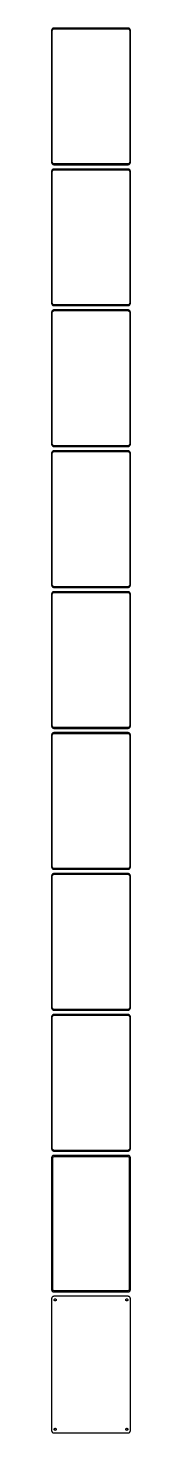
# Model space of a CAD drawing. Header units: metres. Extents: x -82 to 82, y 2798 to 5728.
import ezdxf

# ---------------------------------------------------------------- set-up
doc = ezdxf.new("R2010")
doc.units = ezdxf.units.M

msp = doc.modelspace()

# ---------------------------------------------------------------- linework, layer by layer
for p, q in [((-82.4606, 5724.13), (-82.5, 5723.5)), ((-82.5, 5723.5), (-82.5, 5448.5)), ((-82.3429, 5724.74), (-82.4606, 5724.13)), ((-82.1489, 5725.34), (-82.3429, 5724.74)), ((-81.8815, 5725.91), (-82.1489, 5725.34)), ((-81.5451, 5726.44), (-81.8815, 5725.91)), ((-81.1448, 5726.92), (-81.5451, 5726.44)), ((-80.6871, 5727.35), (-81.1448, 5726.92)), ((-81, 5723), (-80.9685, 5723.5)), ((-81, 5449), (-81, 5723)), ((-80.9685, 5723.5), (-80.8743, 5723.99)), ((-80.8743, 5723.99), (-80.7191, 5724.47)), ((-80.7191, 5724.47), (-80.5052, 5724.93)), ((-80.1791, 5727.72), (-80.6871, 5727.35)), ((-80.5052, 5724.93), (-80.2361, 5725.35)), ((-80.2361, 5725.35), (-79.9159, 5725.74)), ((-79.6289, 5728.02), (-80.1791, 5727.72)), ((-79.9159, 5725.74), (-79.5497, 5726.08)), ((-79.0451, 5728.26), (-79.6289, 5728.02)), ((-79.5497, 5726.08), (-79.1433, 5726.38)), ((-79.1433, 5726.38), (-78.7031, 5726.62)), ((-78.4369, 5728.41), (-79.0451, 5728.26)), ((-78.7031, 5726.62), (-78.2361, 5726.8)), ((-77.8139, 5728.49), (-78.4369, 5728.41)), ((-78.2361, 5726.8), (-77.7495, 5726.93)), ((77.8139, 5728.49), (-77.8139, 5728.49)), ((-77.7495, 5726.93), (-77.2512, 5726.99)), ((-77.2512, 5726.99), (77.2512, 5726.99)), ((77.2512, 5726.99), (77.7495, 5726.93)), ((77.7495, 5726.93), (78.2361, 5726.8)), ((78.4369, 5728.41), (77.8139, 5728.49)), ((78.2361, 5726.8), (78.7031, 5726.62)), ((79.0451, 5728.26), (78.4369, 5728.41)), ((78.7031, 5726.62), (79.1433, 5726.38)), ((79.6289, 5728.02), (79.0451, 5728.26)), ((79.1433, 5726.38), (79.5497, 5726.08)), ((79.5497, 5726.08), (79.9159, 5725.74)), ((80.1791, 5727.72), (79.6289, 5728.02)), ((79.9159, 5725.74), (80.2361, 5725.35)), ((80.6871, 5727.35), (80.1791, 5727.72)), ((80.2361, 5725.35), (80.5052, 5724.93)), ((80.5052, 5724.93), (80.7191, 5724.47)), ((81.1448, 5726.92), (80.6871, 5727.35)), ((80.7191, 5724.47), (80.8743, 5723.99)), ((80.8743, 5723.99), (80.9685, 5723.5)), ((80.9685, 5723.5), (81, 5723)), ((81, 5723), (81, 5449)), ((81.5451, 5726.44), (81.1448, 5726.92)), ((81.8815, 5725.91), (81.5451, 5726.44)), ((82.1489, 5725.34), (81.8815, 5725.91)), ((82.3429, 5724.74), (82.1489, 5725.34)), ((82.4606, 5724.13), (82.3429, 5724.74)), ((82.5, 5723.5), (82.4606, 5724.13)), ((82.5, 5448.5), (82.5, 5723.5)), ((-82.5, 5448.5), (-82.4606, 5447.87)), ((-82.4606, 5430.13), (-82.5, 5429.5)), ((-82.5, 5429.5), (-82.5, 5154.5)), ((-82.4606, 5447.87), (-82.3429, 5447.26)), ((-82.3429, 5430.74), (-82.4606, 5430.13)), ((-82.3429, 5447.26), (-82.1489, 5446.66)), ((-82.1489, 5431.34), (-82.3429, 5430.74)), ((-82.1489, 5446.66), (-81.8815, 5446.09)), ((-81.8815, 5431.91), (-82.1489, 5431.34)), ((-81.8815, 5446.09), (-81.5451, 5445.56)), ((-81.5451, 5432.44), (-81.8815, 5431.91)), ((-81.5451, 5445.56), (-81.1448, 5445.08)), ((-81.1448, 5432.92), (-81.5451, 5432.44)), ((-81.1448, 5445.08), (-80.6871, 5444.65)), ((-80.6871, 5433.35), (-81.1448, 5432.92)), ((-80.9685, 5448.5), (-81, 5449)), ((-81, 5429), (-80.9685, 5429.5)), ((-81, 5155), (-81, 5429)), ((-80.8743, 5448.01), (-80.9685, 5448.5)), ((-80.9685, 5429.5), (-80.8743, 5429.99)), ((-80.7191, 5447.53), (-80.8743, 5448.01)), ((-80.8743, 5429.99), (-80.7191, 5430.47)), ((-80.5052, 5447.07), (-80.7191, 5447.53)), ((-80.7191, 5430.47), (-80.5052, 5430.93)), ((-80.6871, 5444.65), (-80.1791, 5444.28)), ((-80.1791, 5433.72), (-80.6871, 5433.35)), ((-80.2361, 5446.65), (-80.5052, 5447.07)), ((-80.5052, 5430.93), (-80.2361, 5431.35)), ((-79.9159, 5446.26), (-80.2361, 5446.65)), ((-80.2361, 5431.35), (-79.9159, 5431.74)), ((-80.1791, 5444.28), (-79.6289, 5443.98)), ((-79.6289, 5434.02), (-80.1791, 5433.72)), ((-79.5497, 5445.92), (-79.9159, 5446.26)), ((-79.9159, 5431.74), (-79.5497, 5432.08)), ((-79.6289, 5443.98), (-79.0451, 5443.74)), ((-79.0451, 5434.26), (-79.6289, 5434.02)), ((-79.1433, 5445.62), (-79.5497, 5445.92)), ((-79.5497, 5432.08), (-79.1433, 5432.38)), ((-78.7031, 5445.38), (-79.1433, 5445.62)), ((-79.1433, 5432.38), (-78.7031, 5432.62)), ((-79.0451, 5443.74), (-78.4369, 5443.59)), ((-78.4369, 5434.41), (-79.0451, 5434.26)), ((-78.2361, 5445.2), (-78.7031, 5445.38)), ((-78.7031, 5432.62), (-78.2361, 5432.8)), ((-78.4369, 5443.59), (-77.8139, 5443.51)), ((-77.8139, 5434.49), (-78.4369, 5434.41)), ((-77.7495, 5445.07), (-78.2361, 5445.2)), ((-78.2361, 5432.8), (-77.7495, 5432.93)), ((-77.8139, 5443.51), (77.8139, 5443.51)), ((77.8139, 5434.49), (-77.8139, 5434.49)), ((-77.2512, 5445.01), (-77.7495, 5445.07)), ((-77.7495, 5432.93), (-77.2512, 5432.99)), ((77.2512, 5445.01), (-77.2512, 5445.01)), ((-77.2512, 5432.99), (77.2512, 5432.99)), ((77.7495, 5445.07), (77.2512, 5445.01)), ((77.2512, 5432.99), (77.7495, 5432.93)), ((78.2361, 5445.2), (77.7495, 5445.07)), ((77.7495, 5432.93), (78.2361, 5432.8)), ((77.8139, 5443.51), (78.4369, 5443.59)), ((78.4369, 5434.41), (77.8139, 5434.49)), ((78.7031, 5445.38), (78.2361, 5445.2)), ((78.2361, 5432.8), (78.7031, 5432.62)), ((78.4369, 5443.59), (79.0451, 5443.74)), ((79.0451, 5434.26), (78.4369, 5434.41)), ((79.1433, 5445.62), (78.7031, 5445.38)), ((78.7031, 5432.62), (79.1433, 5432.38)), ((79.0451, 5443.74), (79.6289, 5443.98)), ((79.6289, 5434.02), (79.0451, 5434.26)), ((79.5497, 5445.92), (79.1433, 5445.62)), ((79.1433, 5432.38), (79.5497, 5432.08)), ((79.9159, 5446.26), (79.5497, 5445.92)), ((79.5497, 5432.08), (79.9159, 5431.74)), ((79.6289, 5443.98), (80.1791, 5444.28)), ((80.1791, 5433.72), (79.6289, 5434.02)), ((80.2361, 5446.65), (79.9159, 5446.26)), ((79.9159, 5431.74), (80.2361, 5431.35)), ((80.1791, 5444.28), (80.6871, 5444.65)), ((80.6871, 5433.35), (80.1791, 5433.72)), ((80.5052, 5447.07), (80.2361, 5446.65)), ((80.2361, 5431.35), (80.5052, 5430.93)), ((80.7191, 5447.53), (80.5052, 5447.07)), ((80.5052, 5430.93), (80.7191, 5430.47)), ((80.6871, 5444.65), (81.1448, 5445.08)), ((81.1448, 5432.92), (80.6871, 5433.35)), ((80.8743, 5448.01), (80.7191, 5447.53)), ((80.7191, 5430.47), (80.8743, 5429.99)), ((80.9685, 5448.5), (80.8743, 5448.01)), ((80.8743, 5429.99), (80.9685, 5429.5)), ((81, 5449), (80.9685, 5448.5)), ((80.9685, 5429.5), (81, 5429)), ((81, 5429), (81, 5155)), ((81.1448, 5445.08), (81.5451, 5445.56)), ((81.5451, 5432.44), (81.1448, 5432.92)), ((81.5451, 5445.56), (81.8815, 5446.09)), ((81.8815, 5431.91), (81.5451, 5432.44)), ((81.8815, 5446.09), (82.1489, 5446.66)), ((82.1489, 5431.34), (81.8815, 5431.91)), ((82.1489, 5446.66), (82.3429, 5447.26)), ((82.3429, 5430.74), (82.1489, 5431.34)), ((82.3429, 5447.26), (82.4606, 5447.87)), ((82.4606, 5430.13), (82.3429, 5430.74)), ((82.4606, 5447.87), (82.5, 5448.5)), ((82.5, 5429.5), (82.4606, 5430.13)), ((82.5, 5154.5), (82.5, 5429.5)), ((-82.5, 5154.5), (-82.4606, 5153.87)), ((-82.4606, 5136.13), (-82.5, 5135.5)), ((-82.5, 5135.5), (-82.5, 4860.5)), ((-82.4606, 5153.87), (-82.3429, 5153.26)), ((-82.3429, 5136.74), (-82.4606, 5136.13)), ((-82.3429, 5153.26), (-82.1489, 5152.66)), ((-82.1489, 5137.34), (-82.3429, 5136.74)), ((-82.1489, 5152.66), (-81.8815, 5152.09)), ((-81.8815, 5137.91), (-82.1489, 5137.34)), ((-81.8815, 5152.09), (-81.5451, 5151.56)), ((-81.5451, 5138.44), (-81.8815, 5137.91)), ((-81.5451, 5151.56), (-81.1448, 5151.08)), ((-81.1448, 5138.92), (-81.5451, 5138.44)), ((-81.1448, 5151.08), (-80.6871, 5150.65)), ((-80.6871, 5139.35), (-81.1448, 5138.92)), ((-80.9685, 5154.5), (-81, 5155)), ((-81, 5135), (-80.9685, 5135.5)), ((-81, 4861), (-81, 5135)), ((-80.8743, 5154.01), (-80.9685, 5154.5)), ((-80.9685, 5135.5), (-80.8743, 5135.99)), ((-80.7191, 5153.53), (-80.8743, 5154.01)), ((-80.8743, 5135.99), (-80.7191, 5136.47)), ((-80.5052, 5153.07), (-80.7191, 5153.53)), ((-80.7191, 5136.47), (-80.5052, 5136.93)), ((-80.6871, 5150.65), (-80.1791, 5150.28)), ((-80.1791, 5139.72), (-80.6871, 5139.35)), ((-80.2361, 5152.65), (-80.5052, 5153.07)), ((-80.5052, 5136.93), (-80.2361, 5137.35)), ((-79.9159, 5152.26), (-80.2361, 5152.65)), ((-80.2361, 5137.35), (-79.9159, 5137.74)), ((-80.1791, 5150.28), (-79.6289, 5149.98)), ((-79.6289, 5140.02), (-80.1791, 5139.72)), ((-79.5497, 5151.92), (-79.9159, 5152.26)), ((-79.9159, 5137.74), (-79.5497, 5138.08)), ((-79.6289, 5149.98), (-79.0451, 5149.74)), ((-79.0451, 5140.26), (-79.6289, 5140.02)), ((-79.1433, 5151.62), (-79.5497, 5151.92)), ((-79.5497, 5138.08), (-79.1433, 5138.38)), ((-78.7031, 5151.38), (-79.1433, 5151.62)), ((-79.1433, 5138.38), (-78.7031, 5138.62)), ((-79.0451, 5149.74), (-78.4369, 5149.59)), ((-78.4369, 5140.41), (-79.0451, 5140.26)), ((-78.2361, 5151.2), (-78.7031, 5151.38)), ((-78.7031, 5138.62), (-78.2361, 5138.8)), ((-78.4369, 5149.59), (-77.8139, 5149.51)), ((-77.8139, 5140.49), (-78.4369, 5140.41)), ((-77.7495, 5151.07), (-78.2361, 5151.2)), ((-78.2361, 5138.8), (-77.7495, 5138.93)), ((-77.8139, 5149.51), (77.8139, 5149.51)), ((77.8139, 5140.49), (-77.8139, 5140.49)), ((-77.2512, 5151.01), (-77.7495, 5151.07)), ((-77.7495, 5138.93), (-77.2512, 5138.99)), ((77.2512, 5151.01), (-77.2512, 5151.01)), ((-77.2512, 5138.99), (77.2512, 5138.99)), ((77.7495, 5151.07), (77.2512, 5151.01)), ((77.2512, 5138.99), (77.7495, 5138.93)), ((78.2361, 5151.2), (77.7495, 5151.07)), ((77.7495, 5138.93), (78.2361, 5138.8)), ((77.8139, 5149.51), (78.4369, 5149.59)), ((78.4369, 5140.41), (77.8139, 5140.49)), ((78.7031, 5151.38), (78.2361, 5151.2)), ((78.2361, 5138.8), (78.7031, 5138.62)), ((78.4369, 5149.59), (79.0451, 5149.74)), ((79.0451, 5140.26), (78.4369, 5140.41)), ((79.1433, 5151.62), (78.7031, 5151.38)), ((78.7031, 5138.62), (79.1433, 5138.38)), ((79.0451, 5149.74), (79.6289, 5149.98)), ((79.6289, 5140.02), (79.0451, 5140.26)), ((79.5497, 5151.92), (79.1433, 5151.62)), ((79.1433, 5138.38), (79.5497, 5138.08)), ((79.9159, 5152.26), (79.5497, 5151.92)), ((79.5497, 5138.08), (79.9159, 5137.74)), ((79.6289, 5149.98), (80.1791, 5150.28)), ((80.1791, 5139.72), (79.6289, 5140.02)), ((80.2361, 5152.65), (79.9159, 5152.26)), ((79.9159, 5137.74), (80.2361, 5137.35)), ((80.1791, 5150.28), (80.6871, 5150.65)), ((80.6871, 5139.35), (80.1791, 5139.72)), ((80.5052, 5153.07), (80.2361, 5152.65)), ((80.2361, 5137.35), (80.5052, 5136.93)), ((80.7191, 5153.53), (80.5052, 5153.07)), ((80.5052, 5136.93), (80.7191, 5136.47)), ((80.6871, 5150.65), (81.1448, 5151.08)), ((81.1448, 5138.92), (80.6871, 5139.35)), ((80.8743, 5154.01), (80.7191, 5153.53)), ((80.7191, 5136.47), (80.8743, 5135.99)), ((80.9685, 5154.5), (80.8743, 5154.01)), ((80.8743, 5135.99), (80.9685, 5135.5)), ((81, 5155), (80.9685, 5154.5)), ((80.9685, 5135.5), (81, 5135)), ((81, 5135), (81, 4861)), ((81.1448, 5151.08), (81.5451, 5151.56)), ((81.5451, 5138.44), (81.1448, 5138.92)), ((81.5451, 5151.56), (81.8815, 5152.09)), ((81.8815, 5137.91), (81.5451, 5138.44)), ((81.8815, 5152.09), (82.1489, 5152.66)), ((82.1489, 5137.34), (81.8815, 5137.91)), ((82.1489, 5152.66), (82.3429, 5153.26)), ((82.3429, 5136.74), (82.1489, 5137.34)), ((82.3429, 5153.26), (82.4606, 5153.87)), ((82.4606, 5136.13), (82.3429, 5136.74)), ((82.4606, 5153.87), (82.5, 5154.5)), ((82.5, 5135.5), (82.4606, 5136.13)), ((82.5, 4860.5), (82.5, 5135.5)), ((-82.5, 4860.5), (-82.4606, 4859.87)), ((-82.4606, 4842.13), (-82.5, 4841.5)), ((-82.5, 4841.5), (-82.5, 4566.5)), ((-82.4606, 4859.87), (-82.3429, 4859.26)), ((-82.3429, 4842.74), (-82.4606, 4842.13)), ((-82.3429, 4859.26), (-82.1489, 4858.66)), ((-82.1489, 4843.34), (-82.3429, 4842.74)), ((-82.1489, 4858.66), (-81.8815, 4858.09)), ((-81.8815, 4843.91), (-82.1489, 4843.34)), ((-81.8815, 4858.09), (-81.5451, 4857.56)), ((-81.5451, 4844.44), (-81.8815, 4843.91)), ((-81.5451, 4857.56), (-81.1448, 4857.08)), ((-81.1448, 4844.92), (-81.5451, 4844.44)), ((-81.1448, 4857.08), (-80.6871, 4856.65)), ((-80.6871, 4845.35), (-81.1448, 4844.92)), ((-80.9685, 4860.5), (-81, 4861)), ((-81, 4841), (-80.9685, 4841.5)), ((-81, 4567), (-81, 4841)), ((-80.8743, 4860.01), (-80.9685, 4860.5)), ((-80.9685, 4841.5), (-80.8743, 4841.99)), ((-80.7191, 4859.53), (-80.8743, 4860.01)), ((-80.8743, 4841.99), (-80.7191, 4842.47)), ((-80.5052, 4859.07), (-80.7191, 4859.53)), ((-80.7191, 4842.47), (-80.5052, 4842.93)), ((-80.6871, 4856.65), (-80.1791, 4856.28)), ((-80.1791, 4845.72), (-80.6871, 4845.35)), ((-80.2361, 4858.65), (-80.5052, 4859.07)), ((-80.5052, 4842.93), (-80.2361, 4843.35)), ((-79.9159, 4858.26), (-80.2361, 4858.65)), ((-80.2361, 4843.35), (-79.9159, 4843.74)), ((-80.1791, 4856.28), (-79.6289, 4855.98)), ((-79.6289, 4846.02), (-80.1791, 4845.72)), ((-79.5497, 4857.92), (-79.9159, 4858.26)), ((-79.9159, 4843.74), (-79.5497, 4844.08)), ((-79.6289, 4855.98), (-79.0451, 4855.74)), ((-79.0451, 4846.26), (-79.6289, 4846.02)), ((-79.1433, 4857.62), (-79.5497, 4857.92)), ((-79.5497, 4844.08), (-79.1433, 4844.38)), ((-78.7031, 4857.38), (-79.1433, 4857.62)), ((-79.1433, 4844.38), (-78.7031, 4844.62)), ((-79.0451, 4855.74), (-78.4369, 4855.59)), ((-78.4369, 4846.41), (-79.0451, 4846.26)), ((-78.2361, 4857.2), (-78.7031, 4857.38)), ((-78.7031, 4844.62), (-78.2361, 4844.8)), ((-78.4369, 4855.59), (-77.8139, 4855.51)), ((-77.8139, 4846.49), (-78.4369, 4846.41)), ((-77.7495, 4857.07), (-78.2361, 4857.2)), ((-78.2361, 4844.8), (-77.7495, 4844.93)), ((-77.8139, 4855.51), (77.8139, 4855.51)), ((77.8139, 4846.49), (-77.8139, 4846.49)), ((-77.2512, 4857.01), (-77.7495, 4857.07)), ((-77.7495, 4844.93), (-77.2512, 4844.99)), ((77.2512, 4857.01), (-77.2512, 4857.01)), ((-77.2512, 4844.99), (77.2512, 4844.99)), ((77.7495, 4857.07), (77.2512, 4857.01)), ((77.2512, 4844.99), (77.7495, 4844.93)), ((78.2361, 4857.2), (77.7495, 4857.07)), ((77.7495, 4844.93), (78.2361, 4844.8)), ((77.8139, 4855.51), (78.4369, 4855.59)), ((78.4369, 4846.41), (77.8139, 4846.49)), ((78.7031, 4857.38), (78.2361, 4857.2)), ((78.2361, 4844.8), (78.7031, 4844.62)), ((78.4369, 4855.59), (79.0451, 4855.74)), ((79.0451, 4846.26), (78.4369, 4846.41)), ((79.1433, 4857.62), (78.7031, 4857.38)), ((78.7031, 4844.62), (79.1433, 4844.38)), ((79.0451, 4855.74), (79.6289, 4855.98)), ((79.6289, 4846.02), (79.0451, 4846.26)), ((79.5497, 4857.92), (79.1433, 4857.62)), ((79.1433, 4844.38), (79.5497, 4844.08)), ((79.9159, 4858.26), (79.5497, 4857.92)), ((79.5497, 4844.08), (79.9159, 4843.74)), ((79.6289, 4855.98), (80.1791, 4856.28)), ((80.1791, 4845.72), (79.6289, 4846.02)), ((80.2361, 4858.65), (79.9159, 4858.26)), ((79.9159, 4843.74), (80.2361, 4843.35)), ((80.1791, 4856.28), (80.6871, 4856.65)), ((80.6871, 4845.35), (80.1791, 4845.72)), ((80.5052, 4859.07), (80.2361, 4858.65)), ((80.2361, 4843.35), (80.5052, 4842.93)), ((80.7191, 4859.53), (80.5052, 4859.07)), ((80.5052, 4842.93), (80.7191, 4842.47)), ((80.6871, 4856.65), (81.1448, 4857.08)), ((81.1448, 4844.92), (80.6871, 4845.35)), ((80.8743, 4860.01), (80.7191, 4859.53)), ((80.7191, 4842.47), (80.8743, 4841.99)), ((80.9685, 4860.5), (80.8743, 4860.01)), ((80.8743, 4841.99), (80.9685, 4841.5)), ((81, 4861), (80.9685, 4860.5)), ((80.9685, 4841.5), (81, 4841)), ((81, 4841), (81, 4567)), ((81.1448, 4857.08), (81.5451, 4857.56)), ((81.5451, 4844.44), (81.1448, 4844.92)), ((81.5451, 4857.56), (81.8815, 4858.09)), ((81.8815, 4843.91), (81.5451, 4844.44)), ((81.8815, 4858.09), (82.1489, 4858.66)), ((82.1489, 4843.34), (81.8815, 4843.91)), ((82.1489, 4858.66), (82.3429, 4859.26)), ((82.3429, 4842.74), (82.1489, 4843.34)), ((82.3429, 4859.26), (82.4606, 4859.87)), ((82.4606, 4842.13), (82.3429, 4842.74)), ((82.4606, 4859.87), (82.5, 4860.5)), ((82.5, 4841.5), (82.4606, 4842.13)), ((82.5, 4566.5), (82.5, 4841.5)), ((-82.5, 4566.5), (-82.4606, 4565.87)), ((-82.4606, 4548.13), (-82.5, 4547.5)), ((-82.5, 4547.5), (-82.5, 4272.5)), ((-82.4606, 4565.87), (-82.3429, 4565.26)), ((-82.3429, 4548.74), (-82.4606, 4548.13)), ((-82.3429, 4565.26), (-82.1489, 4564.66)), ((-82.1489, 4549.34), (-82.3429, 4548.74)), ((-82.1489, 4564.66), (-81.8815, 4564.09)), ((-81.8815, 4549.91), (-82.1489, 4549.34)), ((-81.8815, 4564.09), (-81.5451, 4563.56)), ((-81.5451, 4550.44), (-81.8815, 4549.91)), ((-81.5451, 4563.56), (-81.1448, 4563.08)), ((-81.1448, 4550.92), (-81.5451, 4550.44)), ((-81.1448, 4563.08), (-80.6871, 4562.65)), ((-80.6871, 4551.35), (-81.1448, 4550.92)), ((-80.9685, 4566.5), (-81, 4567)), ((-81, 4547), (-80.9685, 4547.5)), ((-81, 4273), (-81, 4547)), ((-80.8743, 4566.01), (-80.9685, 4566.5)), ((-80.9685, 4547.5), (-80.8743, 4547.99)), ((-80.7191, 4565.53), (-80.8743, 4566.01)), ((-80.8743, 4547.99), (-80.7191, 4548.47)), ((-80.5052, 4565.07), (-80.7191, 4565.53)), ((-80.7191, 4548.47), (-80.5052, 4548.93)), ((-80.6871, 4562.65), (-80.1791, 4562.28)), ((-80.1791, 4551.72), (-80.6871, 4551.35)), ((-80.2361, 4564.65), (-80.5052, 4565.07)), ((-80.5052, 4548.93), (-80.2361, 4549.35)), ((-79.9159, 4564.26), (-80.2361, 4564.65)), ((-80.2361, 4549.35), (-79.9159, 4549.74)), ((-80.1791, 4562.28), (-79.6289, 4561.98)), ((-79.6289, 4552.02), (-80.1791, 4551.72)), ((-79.5497, 4563.92), (-79.9159, 4564.26)), ((-79.9159, 4549.74), (-79.5497, 4550.08)), ((-79.6289, 4561.98), (-79.0451, 4561.74)), ((-79.0451, 4552.26), (-79.6289, 4552.02)), ((-79.1433, 4563.62), (-79.5497, 4563.92)), ((-79.5497, 4550.08), (-79.1433, 4550.38)), ((-78.7031, 4563.38), (-79.1433, 4563.62)), ((-79.1433, 4550.38), (-78.7031, 4550.62)), ((-79.0451, 4561.74), (-78.4369, 4561.59)), ((-78.4369, 4552.41), (-79.0451, 4552.26)), ((-78.2361, 4563.2), (-78.7031, 4563.38)), ((-78.7031, 4550.62), (-78.2361, 4550.8)), ((-78.4369, 4561.59), (-77.8139, 4561.51)), ((-77.8139, 4552.49), (-78.4369, 4552.41)), ((-77.7495, 4563.07), (-78.2361, 4563.2)), ((-78.2361, 4550.8), (-77.7495, 4550.93)), ((-77.8139, 4561.51), (77.8139, 4561.51)), ((77.8139, 4552.49), (-77.8139, 4552.49)), ((-77.2512, 4563.01), (-77.7495, 4563.07)), ((-77.7495, 4550.93), (-77.2512, 4550.99)), ((77.2512, 4563.01), (-77.2512, 4563.01)), ((-77.2512, 4550.99), (77.2512, 4550.99)), ((77.7495, 4563.07), (77.2512, 4563.01)), ((77.2512, 4550.99), (77.7495, 4550.93)), ((78.2361, 4563.2), (77.7495, 4563.07)), ((77.7495, 4550.93), (78.2361, 4550.8)), ((77.8139, 4561.51), (78.4369, 4561.59)), ((78.4369, 4552.41), (77.8139, 4552.49)), ((78.7031, 4563.38), (78.2361, 4563.2)), ((78.2361, 4550.8), (78.7031, 4550.62)), ((78.4369, 4561.59), (79.0451, 4561.74)), ((79.0451, 4552.26), (78.4369, 4552.41)), ((79.1433, 4563.62), (78.7031, 4563.38)), ((78.7031, 4550.62), (79.1433, 4550.38)), ((79.0451, 4561.74), (79.6289, 4561.98)), ((79.6289, 4552.02), (79.0451, 4552.26)), ((79.5497, 4563.92), (79.1433, 4563.62)), ((79.1433, 4550.38), (79.5497, 4550.08)), ((79.9159, 4564.26), (79.5497, 4563.92)), ((79.5497, 4550.08), (79.9159, 4549.74)), ((79.6289, 4561.98), (80.1791, 4562.28)), ((80.1791, 4551.72), (79.6289, 4552.02)), ((80.2361, 4564.65), (79.9159, 4564.26)), ((79.9159, 4549.74), (80.2361, 4549.35)), ((80.1791, 4562.28), (80.6871, 4562.65)), ((80.6871, 4551.35), (80.1791, 4551.72)), ((80.5052, 4565.07), (80.2361, 4564.65)), ((80.2361, 4549.35), (80.5052, 4548.93)), ((80.7191, 4565.53), (80.5052, 4565.07)), ((80.5052, 4548.93), (80.7191, 4548.47)), ((80.6871, 4562.65), (81.1448, 4563.08)), ((81.1448, 4550.92), (80.6871, 4551.35)), ((80.8743, 4566.01), (80.7191, 4565.53)), ((80.7191, 4548.47), (80.8743, 4547.99)), ((80.9685, 4566.5), (80.8743, 4566.01)), ((80.8743, 4547.99), (80.9685, 4547.5)), ((81, 4567), (80.9685, 4566.5)), ((80.9685, 4547.5), (81, 4547)), ((81, 4547), (81, 4273)), ((81.1448, 4563.08), (81.5451, 4563.56)), ((81.5451, 4550.44), (81.1448, 4550.92)), ((81.5451, 4563.56), (81.8815, 4564.09)), ((81.8815, 4549.91), (81.5451, 4550.44)), ((81.8815, 4564.09), (82.1489, 4564.66)), ((82.1489, 4549.34), (81.8815, 4549.91)), ((82.1489, 4564.66), (82.3429, 4565.26)), ((82.3429, 4548.74), (82.1489, 4549.34)), ((82.3429, 4565.26), (82.4606, 4565.87)), ((82.4606, 4548.13), (82.3429, 4548.74)), ((82.4606, 4565.87), (82.5, 4566.5)), ((82.5, 4547.5), (82.4606, 4548.13)), ((82.5, 4272.5), (82.5, 4547.5)), ((-82.5, 4272.5), (-82.4606, 4271.87)), ((-82.4606, 4254.13), (-82.5, 4253.5)), ((-82.5, 4253.5), (-82.5, 3978.5)), ((-82.4606, 4271.87), (-82.3429, 4271.26)), ((-82.3429, 4254.74), (-82.4606, 4254.13)), ((-82.3429, 4271.26), (-82.1489, 4270.66)), ((-82.1489, 4255.34), (-82.3429, 4254.74)), ((-82.1489, 4270.66), (-81.8815, 4270.09)), ((-81.8815, 4255.91), (-82.1489, 4255.34)), ((-81.8815, 4270.09), (-81.5451, 4269.56)), ((-81.5451, 4256.44), (-81.8815, 4255.91)), ((-81.5451, 4269.56), (-81.1448, 4269.08)), ((-81.1448, 4256.92), (-81.5451, 4256.44)), ((-81.1448, 4269.08), (-80.6871, 4268.65)), ((-80.6871, 4257.35), (-81.1448, 4256.92)), ((-80.9685, 4272.5), (-81, 4273)), ((-81, 4253), (-80.9685, 4253.5)), ((-81, 3979), (-81, 4253)), ((-80.8743, 4272.01), (-80.9685, 4272.5)), ((-80.9685, 4253.5), (-80.8743, 4253.99)), ((-80.7191, 4271.53), (-80.8743, 4272.01)), ((-80.8743, 4253.99), (-80.7191, 4254.47)), ((-80.5052, 4271.07), (-80.7191, 4271.53)), ((-80.7191, 4254.47), (-80.5052, 4254.93)), ((-80.6871, 4268.65), (-80.1791, 4268.28)), ((-80.1791, 4257.72), (-80.6871, 4257.35)), ((-80.2361, 4270.65), (-80.5052, 4271.07)), ((-80.5052, 4254.93), (-80.2361, 4255.35)), ((-79.9159, 4270.26), (-80.2361, 4270.65)), ((-80.2361, 4255.35), (-79.9159, 4255.74)), ((-80.1791, 4268.28), (-79.6289, 4267.98)), ((-79.6289, 4258.02), (-80.1791, 4257.72)), ((-79.5497, 4269.92), (-79.9159, 4270.26)), ((-79.9159, 4255.74), (-79.5497, 4256.08)), ((-79.6289, 4267.98), (-79.0451, 4267.74)), ((-79.0451, 4258.26), (-79.6289, 4258.02)), ((-79.1433, 4269.62), (-79.5497, 4269.92)), ((-79.5497, 4256.08), (-79.1433, 4256.38)), ((-78.7031, 4269.38), (-79.1433, 4269.62)), ((-79.1433, 4256.38), (-78.7031, 4256.62)), ((-79.0451, 4267.74), (-78.4369, 4267.59)), ((-78.4369, 4258.41), (-79.0451, 4258.26)), ((-78.2361, 4269.2), (-78.7031, 4269.38)), ((-78.7031, 4256.62), (-78.2361, 4256.8)), ((-78.4369, 4267.59), (-77.8139, 4267.51)), ((-77.8139, 4258.49), (-78.4369, 4258.41)), ((-77.7495, 4269.07), (-78.2361, 4269.2)), ((-78.2361, 4256.8), (-77.7495, 4256.93)), ((-77.8139, 4267.51), (77.8139, 4267.51)), ((77.8139, 4258.49), (-77.8139, 4258.49)), ((-77.2512, 4269.01), (-77.7495, 4269.07)), ((-77.7495, 4256.93), (-77.2512, 4256.99)), ((77.2512, 4269.01), (-77.2512, 4269.01)), ((-77.2512, 4256.99), (77.2512, 4256.99)), ((77.7495, 4269.07), (77.2512, 4269.01)), ((77.2512, 4256.99), (77.7495, 4256.93)), ((78.2361, 4269.2), (77.7495, 4269.07)), ((77.7495, 4256.93), (78.2361, 4256.8)), ((77.8139, 4267.51), (78.4369, 4267.59)), ((78.4369, 4258.41), (77.8139, 4258.49)), ((78.7031, 4269.38), (78.2361, 4269.2)), ((78.2361, 4256.8), (78.7031, 4256.62)), ((78.4369, 4267.59), (79.0451, 4267.74)), ((79.0451, 4258.26), (78.4369, 4258.41)), ((79.1433, 4269.62), (78.7031, 4269.38)), ((78.7031, 4256.62), (79.1433, 4256.38)), ((79.0451, 4267.74), (79.6289, 4267.98)), ((79.6289, 4258.02), (79.0451, 4258.26)), ((79.5497, 4269.92), (79.1433, 4269.62)), ((79.1433, 4256.38), (79.5497, 4256.08)), ((79.9159, 4270.26), (79.5497, 4269.92)), ((79.5497, 4256.08), (79.9159, 4255.74)), ((79.6289, 4267.98), (80.1791, 4268.28)), ((80.1791, 4257.72), (79.6289, 4258.02)), ((80.2361, 4270.65), (79.9159, 4270.26)), ((79.9159, 4255.74), (80.2361, 4255.35)), ((80.1791, 4268.28), (80.6871, 4268.65)), ((80.6871, 4257.35), (80.1791, 4257.72)), ((80.5052, 4271.07), (80.2361, 4270.65)), ((80.2361, 4255.35), (80.5052, 4254.93)), ((80.7191, 4271.53), (80.5052, 4271.07)), ((80.5052, 4254.93), (80.7191, 4254.47)), ((80.6871, 4268.65), (81.1448, 4269.08)), ((81.1448, 4256.92), (80.6871, 4257.35)), ((80.8743, 4272.01), (80.7191, 4271.53)), ((80.7191, 4254.47), (80.8743, 4253.99)), ((80.9685, 4272.5), (80.8743, 4272.01)), ((80.8743, 4253.99), (80.9685, 4253.5)), ((81, 4273), (80.9685, 4272.5)), ((80.9685, 4253.5), (81, 4253)), ((81, 4253), (81, 3979)), ((81.1448, 4269.08), (81.5451, 4269.56)), ((81.5451, 4256.44), (81.1448, 4256.92)), ((81.5451, 4269.56), (81.8815, 4270.09)), ((81.8815, 4255.91), (81.5451, 4256.44)), ((81.8815, 4270.09), (82.1489, 4270.66)), ((82.1489, 4255.34), (81.8815, 4255.91)), ((82.1489, 4270.66), (82.3429, 4271.26)), ((82.3429, 4254.74), (82.1489, 4255.34)), ((82.3429, 4271.26), (82.4606, 4271.87)), ((82.4606, 4254.13), (82.3429, 4254.74)), ((82.4606, 4271.87), (82.5, 4272.5)), ((82.5, 4253.5), (82.4606, 4254.13)), ((82.5, 3978.5), (82.5, 4253.5)), ((-82.5, 3978.5), (-82.4606, 3977.87)), ((-82.4606, 3960.13), (-82.5, 3959.5)), ((-82.5, 3959.5), (-82.5, 3684.5)), ((-82.4606, 3977.87), (-82.3429, 3977.26)), ((-82.3429, 3960.74), (-82.4606, 3960.13)), ((-82.3429, 3977.26), (-82.1489, 3976.66)), ((-82.1489, 3961.34), (-82.3429, 3960.74)), ((-82.1489, 3976.66), (-81.8815, 3976.09)), ((-81.8815, 3961.91), (-82.1489, 3961.34)), ((-81.8815, 3976.09), (-81.5451, 3975.56)), ((-81.5451, 3962.44), (-81.8815, 3961.91)), ((-81.5451, 3975.56), (-81.1448, 3975.08)), ((-81.1448, 3962.92), (-81.5451, 3962.44)), ((-81.1448, 3975.08), (-80.6871, 3974.65)), ((-80.6871, 3963.35), (-81.1448, 3962.92)), ((-80.9685, 3978.5), (-81, 3979)), ((-81, 3959), (-80.9685, 3959.5)), ((-81, 3685), (-81, 3959)), ((-80.8743, 3978.01), (-80.9685, 3978.5)), ((-80.9685, 3959.5), (-80.8743, 3959.99)), ((-80.7191, 3977.53), (-80.8743, 3978.01)), ((-80.8743, 3959.99), (-80.7191, 3960.47)), ((-80.5052, 3977.07), (-80.7191, 3977.53)), ((-80.7191, 3960.47), (-80.5052, 3960.93)), ((-80.6871, 3974.65), (-80.1791, 3974.28)), ((-80.1791, 3963.72), (-80.6871, 3963.35)), ((-80.2361, 3976.65), (-80.5052, 3977.07)), ((-80.5052, 3960.93), (-80.2361, 3961.35)), ((-79.9159, 3976.26), (-80.2361, 3976.65)), ((-80.2361, 3961.35), (-79.9159, 3961.74)), ((-80.1791, 3974.28), (-79.6289, 3973.98)), ((-79.6289, 3964.02), (-80.1791, 3963.72)), ((-79.5497, 3975.92), (-79.9159, 3976.26)), ((-79.9159, 3961.74), (-79.5497, 3962.08)), ((-79.6289, 3973.98), (-79.0451, 3973.74)), ((-79.0451, 3964.26), (-79.6289, 3964.02)), ((-79.1433, 3975.62), (-79.5497, 3975.92)), ((-79.5497, 3962.08), (-79.1433, 3962.38)), ((-78.7031, 3975.38), (-79.1433, 3975.62)), ((-79.1433, 3962.38), (-78.7031, 3962.62)), ((-79.0451, 3973.74), (-78.4369, 3973.59)), ((-78.4369, 3964.41), (-79.0451, 3964.26)), ((-78.2361, 3975.2), (-78.7031, 3975.38)), ((-78.7031, 3962.62), (-78.2361, 3962.8)), ((-78.4369, 3973.59), (-77.8139, 3973.51)), ((-77.8139, 3964.49), (-78.4369, 3964.41)), ((-77.7495, 3975.07), (-78.2361, 3975.2)), ((-78.2361, 3962.8), (-77.7495, 3962.93)), ((-77.8139, 3973.51), (77.8139, 3973.51)), ((77.8139, 3964.49), (-77.8139, 3964.49)), ((-77.2512, 3975.01), (-77.7495, 3975.07)), ((-77.7495, 3962.93), (-77.2512, 3962.99)), ((77.2512, 3975.01), (-77.2512, 3975.01)), ((-77.2512, 3962.99), (77.2512, 3962.99)), ((77.7495, 3975.07), (77.2512, 3975.01)), ((77.2512, 3962.99), (77.7495, 3962.93)), ((78.2361, 3975.2), (77.7495, 3975.07)), ((77.7495, 3962.93), (78.2361, 3962.8)), ((77.8139, 3973.51), (78.4369, 3973.59)), ((78.4369, 3964.41), (77.8139, 3964.49)), ((78.7031, 3975.38), (78.2361, 3975.2)), ((78.2361, 3962.8), (78.7031, 3962.62)), ((78.4369, 3973.59), (79.0451, 3973.74)), ((79.0451, 3964.26), (78.4369, 3964.41)), ((79.1433, 3975.62), (78.7031, 3975.38)), ((78.7031, 3962.62), (79.1433, 3962.38)), ((79.0451, 3973.74), (79.6289, 3973.98)), ((79.6289, 3964.02), (79.0451, 3964.26)), ((79.5497, 3975.92), (79.1433, 3975.62)), ((79.1433, 3962.38), (79.5497, 3962.08)), ((79.9159, 3976.26), (79.5497, 3975.92)), ((79.5497, 3962.08), (79.9159, 3961.74)), ((79.6289, 3973.98), (80.1791, 3974.28)), ((80.1791, 3963.72), (79.6289, 3964.02)), ((80.2361, 3976.65), (79.9159, 3976.26)), ((79.9159, 3961.74), (80.2361, 3961.35)), ((80.1791, 3974.28), (80.6871, 3974.65)), ((80.6871, 3963.35), (80.1791, 3963.72)), ((80.5052, 3977.07), (80.2361, 3976.65)), ((80.2361, 3961.35), (80.5052, 3960.93)), ((80.7191, 3977.53), (80.5052, 3977.07)), ((80.5052, 3960.93), (80.7191, 3960.47)), ((80.6871, 3974.65), (81.1448, 3975.08)), ((81.1448, 3962.92), (80.6871, 3963.35)), ((80.8743, 3978.01), (80.7191, 3977.53)), ((80.7191, 3960.47), (80.8743, 3959.99)), ((80.9685, 3978.5), (80.8743, 3978.01)), ((80.8743, 3959.99), (80.9685, 3959.5)), ((81, 3979), (80.9685, 3978.5)), ((80.9685, 3959.5), (81, 3959)), ((81, 3959), (81, 3685)), ((81.1448, 3975.08), (81.5451, 3975.56)), ((81.5451, 3962.44), (81.1448, 3962.92)), ((81.5451, 3975.56), (81.8815, 3976.09)), ((81.8815, 3961.91), (81.5451, 3962.44)), ((81.8815, 3976.09), (82.1489, 3976.66)), ((82.1489, 3961.34), (81.8815, 3961.91)), ((82.1489, 3976.66), (82.3429, 3977.26)), ((82.3429, 3960.74), (82.1489, 3961.34)), ((82.3429, 3977.26), (82.4606, 3977.87)), ((82.4606, 3960.13), (82.3429, 3960.74)), ((82.4606, 3977.87), (82.5, 3978.5)), ((82.5, 3959.5), (82.4606, 3960.13)), ((82.5, 3684.5), (82.5, 3959.5)), ((-82.5, 3684.5), (-82.4606, 3683.87)), ((-82.4606, 3666.13), (-82.5, 3665.5)), ((-82.5, 3665.5), (-82.5, 3390.5)), ((-82.4606, 3683.87), (-82.3429, 3683.26)), ((-82.3429, 3666.74), (-82.4606, 3666.13)), ((-82.3429, 3683.26), (-82.1489, 3682.66)), ((-82.1489, 3667.34), (-82.3429, 3666.74)), ((-82.1489, 3682.66), (-81.8815, 3682.09)), ((-81.8815, 3667.91), (-82.1489, 3667.34)), ((-81.8815, 3682.09), (-81.5451, 3681.56)), ((-81.5451, 3668.44), (-81.8815, 3667.91)), ((-81.5451, 3681.56), (-81.1448, 3681.08)), ((-81.1448, 3668.92), (-81.5451, 3668.44)), ((-81.1448, 3681.08), (-80.6871, 3680.65)), ((-80.6871, 3669.35), (-81.1448, 3668.92)), ((-80.9685, 3684.5), (-81, 3685)), ((-81, 3665), (-80.9685, 3665.5)), ((-81, 3391), (-81, 3665)), ((-80.8743, 3684.01), (-80.9685, 3684.5)), ((-80.9685, 3665.5), (-80.8743, 3665.99)), ((-80.7191, 3683.53), (-80.8743, 3684.01)), ((-80.8743, 3665.99), (-80.7191, 3666.47)), ((-80.5052, 3683.07), (-80.7191, 3683.53)), ((-80.7191, 3666.47), (-80.5052, 3666.93)), ((-80.6871, 3680.65), (-80.1791, 3680.28)), ((-80.1791, 3669.72), (-80.6871, 3669.35)), ((-80.2361, 3682.65), (-80.5052, 3683.07)), ((-80.5052, 3666.93), (-80.2361, 3667.35)), ((-79.9159, 3682.26), (-80.2361, 3682.65)), ((-80.2361, 3667.35), (-79.9159, 3667.74)), ((-80.1791, 3680.28), (-79.6289, 3679.98)), ((-79.6289, 3670.02), (-80.1791, 3669.72)), ((-79.5497, 3681.92), (-79.9159, 3682.26)), ((-79.9159, 3667.74), (-79.5497, 3668.08)), ((-79.6289, 3679.98), (-79.0451, 3679.74)), ((-79.0451, 3670.26), (-79.6289, 3670.02)), ((-79.1433, 3681.62), (-79.5497, 3681.92)), ((-79.5497, 3668.08), (-79.1433, 3668.38)), ((-78.7031, 3681.38), (-79.1433, 3681.62)), ((-79.1433, 3668.38), (-78.7031, 3668.62)), ((-79.0451, 3679.74), (-78.4369, 3679.59)), ((-78.4369, 3670.41), (-79.0451, 3670.26)), ((-78.2361, 3681.2), (-78.7031, 3681.38)), ((-78.7031, 3668.62), (-78.2361, 3668.8)), ((-78.4369, 3679.59), (-77.8139, 3679.51)), ((-77.8139, 3670.49), (-78.4369, 3670.41)), ((-77.7495, 3681.07), (-78.2361, 3681.2)), ((-78.2361, 3668.8), (-77.7495, 3668.93)), ((-77.8139, 3679.51), (77.8139, 3679.51)), ((77.8139, 3670.49), (-77.8139, 3670.49)), ((-77.2512, 3681.01), (-77.7495, 3681.07)), ((-77.7495, 3668.93), (-77.2512, 3668.99)), ((77.2512, 3681.01), (-77.2512, 3681.01)), ((-77.2512, 3668.99), (77.2512, 3668.99)), ((77.7495, 3681.07), (77.2512, 3681.01)), ((77.2512, 3668.99), (77.7495, 3668.93)), ((78.2361, 3681.2), (77.7495, 3681.07)), ((77.7495, 3668.93), (78.2361, 3668.8)), ((77.8139, 3679.51), (78.4369, 3679.59)), ((78.4369, 3670.41), (77.8139, 3670.49)), ((78.7031, 3681.38), (78.2361, 3681.2)), ((78.2361, 3668.8), (78.7031, 3668.62)), ((78.4369, 3679.59), (79.0451, 3679.74)), ((79.0451, 3670.26), (78.4369, 3670.41)), ((79.1433, 3681.62), (78.7031, 3681.38)), ((78.7031, 3668.62), (79.1433, 3668.38)), ((79.0451, 3679.74), (79.6289, 3679.98)), ((79.6289, 3670.02), (79.0451, 3670.26)), ((79.5497, 3681.92), (79.1433, 3681.62)), ((79.1433, 3668.38), (79.5497, 3668.08)), ((79.9159, 3682.26), (79.5497, 3681.92)), ((79.5497, 3668.08), (79.9159, 3667.74)), ((79.6289, 3679.98), (80.1791, 3680.28)), ((80.1791, 3669.72), (79.6289, 3670.02)), ((80.2361, 3682.65), (79.9159, 3682.26)), ((79.9159, 3667.74), (80.2361, 3667.35)), ((80.1791, 3680.28), (80.6871, 3680.65)), ((80.6871, 3669.35), (80.1791, 3669.72)), ((80.5052, 3683.07), (80.2361, 3682.65)), ((80.2361, 3667.35), (80.5052, 3666.93)), ((80.7191, 3683.53), (80.5052, 3683.07)), ((80.5052, 3666.93), (80.7191, 3666.47)), ((80.6871, 3680.65), (81.1448, 3681.08)), ((81.1448, 3668.92), (80.6871, 3669.35)), ((80.8743, 3684.01), (80.7191, 3683.53)), ((80.7191, 3666.47), (80.8743, 3665.99)), ((80.9685, 3684.5), (80.8743, 3684.01)), ((80.8743, 3665.99), (80.9685, 3665.5)), ((81, 3685), (80.9685, 3684.5)), ((80.9685, 3665.5), (81, 3665)), ((81, 3665), (81, 3391)), ((81.1448, 3681.08), (81.5451, 3681.56)), ((81.5451, 3668.44), (81.1448, 3668.92)), ((81.5451, 3681.56), (81.8815, 3682.09)), ((81.8815, 3667.91), (81.5451, 3668.44)), ((81.8815, 3682.09), (82.1489, 3682.66)), ((82.1489, 3667.34), (81.8815, 3667.91)), ((82.1489, 3682.66), (82.3429, 3683.26)), ((82.3429, 3666.74), (82.1489, 3667.34)), ((82.3429, 3683.26), (82.4606, 3683.87)), ((82.4606, 3666.13), (82.3429, 3666.74)), ((82.4606, 3683.87), (82.5, 3684.5)), ((82.5, 3665.5), (82.4606, 3666.13)), ((82.5, 3390.5), (82.5, 3665.5)), ((-82.5, 3390.5), (-82.4606, 3389.87)), ((-82.4606, 3372.13), (-82.5, 3371.5)), ((-82.5, 3371.5), (-82.5, 3096.5)), ((-82.4606, 3389.87), (-82.3429, 3389.26)), ((-82.3429, 3372.74), (-82.4606, 3372.13)), ((-82.3429, 3389.26), (-82.1489, 3388.66)), ((-82.1489, 3373.34), (-82.3429, 3372.74)), ((-82.1489, 3388.66), (-81.8815, 3388.09)), ((-81.8815, 3373.91), (-82.1489, 3373.34)), ((-81.8815, 3388.09), (-81.5451, 3387.56)), ((-81.5451, 3374.44), (-81.8815, 3373.91)), ((-81.5451, 3387.56), (-81.1448, 3387.08)), ((-81.1448, 3374.92), (-81.5451, 3374.44)), ((-81.1448, 3387.08), (-80.6871, 3386.65)), ((-80.6871, 3375.35), (-81.1448, 3374.92)), ((-80.9685, 3390.5), (-81, 3391)), ((-80.8743, 3390.01), (-80.9685, 3390.5)), ((-80.7191, 3389.53), (-80.8743, 3390.01)), ((-80.5052, 3389.07), (-80.7191, 3389.53)), ((-80.6871, 3386.65), (-80.1791, 3386.28)), ((-80.1791, 3375.72), (-80.6871, 3375.35)), ((-80.2361, 3388.65), (-80.5052, 3389.07)), ((-79.9159, 3388.26), (-80.2361, 3388.65)), ((-80.1791, 3386.28), (-79.6289, 3385.98)), ((-79.6289, 3376.02), (-80.1791, 3375.72)), ((-80.1129, 3371), (-80.0884, 3371.39)), ((-80.1129, 3097), (-80.1129, 3371)), ((-80.0884, 3371.39), (-80.0151, 3371.77)), ((-80.0151, 3371.77), (-79.8943, 3372.15)), ((-79.5497, 3387.92), (-79.9159, 3388.26)), ((-79.8943, 3372.15), (-79.7279, 3372.5)), ((-79.7279, 3372.5), (-79.5184, 3372.83)), ((-79.6289, 3385.98), (-79.0451, 3385.74)), ((-79.0451, 3376.26), (-79.6289, 3376.02)), ((-79.1433, 3387.62), (-79.5497, 3387.92)), ((-79.5184, 3372.83), (-79.2692, 3373.13)), ((-79.2692, 3373.13), (-78.9843, 3373.4)), ((-78.7031, 3387.38), (-79.1433, 3387.62)), ((-79.0451, 3385.74), (-78.4369, 3385.59)), ((-78.4369, 3376.41), (-79.0451, 3376.26)), ((-78.9843, 3373.4), (-78.668, 3373.63)), ((-78.2361, 3387.2), (-78.7031, 3387.38)), ((-78.668, 3373.63), (-78.3254, 3373.82)), ((-78.4369, 3385.59), (-77.8139, 3385.51)), ((-77.8139, 3376.49), (-78.4369, 3376.41)), ((-78.3254, 3373.82), (-77.9619, 3373.96)), ((-77.7495, 3387.07), (-78.2361, 3387.2)), ((-77.9619, 3373.96), (-77.5833, 3374.06)), ((-77.8139, 3385.51), (77.8139, 3385.51)), ((77.8139, 3376.49), (-77.8139, 3376.49)), ((-77.2512, 3387.01), (-77.7495, 3387.07)), ((-77.5833, 3374.06), (-77.1955, 3374.11)), ((77.2512, 3387.01), (-77.2512, 3387.01)), ((-77.1955, 3374.11), (77.1955, 3374.11)), ((77.1955, 3374.11), (77.5833, 3374.06)), ((77.7495, 3387.07), (77.2512, 3387.01)), ((77.5833, 3374.06), (77.9619, 3373.96)), ((78.2361, 3387.2), (77.7495, 3387.07)), ((77.8139, 3385.51), (78.4369, 3385.59)), ((78.4369, 3376.41), (77.8139, 3376.49)), ((77.9619, 3373.96), (78.3254, 3373.82)), ((78.7031, 3387.38), (78.2361, 3387.2)), ((78.3254, 3373.82), (78.668, 3373.63)), ((78.4369, 3385.59), (79.0451, 3385.74)), ((79.0451, 3376.26), (78.4369, 3376.41)), ((78.668, 3373.63), (78.9843, 3373.4)), ((79.1433, 3387.62), (78.7031, 3387.38)), ((78.9843, 3373.4), (79.2692, 3373.13)), ((79.0451, 3385.74), (79.6289, 3385.98)), ((79.6289, 3376.02), (79.0451, 3376.26)), ((79.5497, 3387.92), (79.1433, 3387.62)), ((79.2692, 3373.13), (79.5184, 3372.83)), ((79.5184, 3372.83), (79.7279, 3372.5)), ((79.9159, 3388.26), (79.5497, 3387.92)), ((79.6289, 3385.98), (80.1791, 3386.28)), ((80.1791, 3375.72), (79.6289, 3376.02)), ((79.7279, 3372.5), (79.8943, 3372.15)), ((79.8943, 3372.15), (80.0151, 3371.77)), ((80.2361, 3388.65), (79.9159, 3388.26)), ((80.0151, 3371.77), (80.0884, 3371.39)), ((80.0884, 3371.39), (80.1129, 3371)), ((80.1129, 3371), (80.1129, 3097)), ((80.1791, 3386.28), (80.6871, 3386.65)), ((80.6871, 3375.35), (80.1791, 3375.72)), ((80.5052, 3389.07), (80.2361, 3388.65)), ((80.7191, 3389.53), (80.5052, 3389.07)), ((80.6871, 3386.65), (81.1448, 3387.08)), ((81.1448, 3374.92), (80.6871, 3375.35)), ((80.8743, 3390.01), (80.7191, 3389.53)), ((80.9685, 3390.5), (80.8743, 3390.01)), ((81, 3391), (80.9685, 3390.5)), ((81.1448, 3387.08), (81.5451, 3387.56)), ((81.5451, 3374.44), (81.1448, 3374.92)), ((81.5451, 3387.56), (81.8815, 3388.09)), ((81.8815, 3373.91), (81.5451, 3374.44)), ((81.8815, 3388.09), (82.1489, 3388.66)), ((82.1489, 3373.34), (81.8815, 3373.91)), ((82.1489, 3388.66), (82.3429, 3389.26)), ((82.3429, 3372.74), (82.1489, 3373.34)), ((82.3429, 3389.26), (82.4606, 3389.87)), ((82.4606, 3372.13), (82.3429, 3372.74)), ((82.4606, 3389.87), (82.5, 3390.5)), ((82.5, 3371.5), (82.4606, 3372.13)), ((82.5, 3096.5), (82.5, 3371.5)), ((-82.5, 3096.5), (-82.4606, 3095.87)), ((-82.4606, 3078.13), (-82.5, 3077.5)), ((-82.4606, 3095.87), (-82.3429, 3095.26)), ((-82.3429, 3078.74), (-82.4606, 3078.13)), ((-82.3429, 3095.26), (-82.1489, 3094.66)), ((-82.1489, 3079.34), (-82.3429, 3078.74)), ((-82.1489, 3094.66), (-81.8815, 3094.09)), ((-81.8815, 3079.91), (-82.1489, 3079.34)), ((-81.8815, 3094.09), (-81.5451, 3093.56)), ((-81.5451, 3080.44), (-81.8815, 3079.91)), ((-81.5451, 3093.56), (-81.1448, 3093.08)), ((-81.1448, 3080.92), (-81.5451, 3080.44)), ((-81.1448, 3093.08), (-80.6871, 3092.65)), ((-80.6871, 3081.35), (-81.1448, 3080.92)), ((-80.6871, 3092.65), (-80.1791, 3092.28)), ((-80.1791, 3081.72), (-80.6871, 3081.35)), ((-80.1791, 3092.28), (-79.6289, 3091.98)), ((-79.6289, 3082.02), (-80.1791, 3081.72)), ((-80.0884, 3096.61), (-80.1129, 3097)), ((-80.0151, 3096.23), (-80.0884, 3096.61)), ((-79.8943, 3095.85), (-80.0151, 3096.23)), ((-79.7279, 3095.5), (-79.8943, 3095.85)), ((-79.5184, 3095.17), (-79.7279, 3095.5)), ((-79.6289, 3091.98), (-79.0451, 3091.74)), ((-79.0451, 3082.26), (-79.6289, 3082.02)), ((-79.2692, 3094.87), (-79.5184, 3095.17)), ((-78.9843, 3094.6), (-79.2692, 3094.87)), ((-79.0451, 3091.74), (-78.4369, 3091.59)), ((-78.4369, 3082.41), (-79.0451, 3082.26)), ((-78.668, 3094.37), (-78.9843, 3094.6)), ((-78.3254, 3094.18), (-78.668, 3094.37)), ((-78.4369, 3091.59), (-77.8139, 3091.51)), ((-77.8139, 3082.49), (-78.4369, 3082.41)), ((-77.9619, 3094.04), (-78.3254, 3094.18)), ((-77.5833, 3093.94), (-77.9619, 3094.04)), ((-77.8139, 3091.51), (77.8139, 3091.51)), ((77.8139, 3082.49), (-77.8139, 3082.49)), ((-77.1955, 3093.89), (-77.5833, 3093.94)), ((77.1955, 3093.89), (-77.1955, 3093.89)), ((77.5833, 3093.94), (77.1955, 3093.89)), ((77.9619, 3094.04), (77.5833, 3093.94)), ((77.8139, 3091.51), (78.4369, 3091.59)), ((78.4369, 3082.41), (77.8139, 3082.49)), ((78.3254, 3094.18), (77.9619, 3094.04)), ((78.668, 3094.37), (78.3254, 3094.18)), ((78.4369, 3091.59), (79.0451, 3091.74)), ((79.0451, 3082.26), (78.4369, 3082.41)), ((78.9843, 3094.6), (78.668, 3094.37)), ((79.2692, 3094.87), (78.9843, 3094.6)), ((79.0451, 3091.74), (79.6289, 3091.98)), ((79.6289, 3082.02), (79.0451, 3082.26)), ((79.5184, 3095.17), (79.2692, 3094.87)), ((79.7279, 3095.5), (79.5184, 3095.17)), ((79.6289, 3091.98), (80.1791, 3092.28)), ((80.1791, 3081.72), (79.6289, 3082.02)), ((79.8943, 3095.85), (79.7279, 3095.5)), ((80.0151, 3096.23), (79.8943, 3095.85)), ((80.0884, 3096.61), (80.0151, 3096.23)), ((80.1129, 3097), (80.0884, 3096.61)), ((80.1791, 3092.28), (80.6871, 3092.65)), ((80.6871, 3081.35), (80.1791, 3081.72)), ((80.6871, 3092.65), (81.1448, 3093.08)), ((81.1448, 3080.92), (80.6871, 3081.35)), ((81.1448, 3093.08), (81.5451, 3093.56)), ((81.5451, 3080.44), (81.1448, 3080.92)), ((81.5451, 3093.56), (81.8815, 3094.09)), ((81.8815, 3079.91), (81.5451, 3080.44)), ((81.8815, 3094.09), (82.1489, 3094.66)), ((82.1489, 3079.34), (81.8815, 3079.91)), ((82.1489, 3094.66), (82.3429, 3095.26)), ((82.3429, 3078.74), (82.1489, 3079.34)), ((82.3429, 3095.26), (82.4606, 3095.87)), ((82.4606, 3078.13), (82.3429, 3078.74)), ((82.4606, 3095.87), (82.5, 3096.5)), ((82.5, 3077.5), (82.4606, 3078.13)), ((-82.5, 3077.5), (-82.5, 2802.5)), ((-77.1353, 3075), (-77.1185, 3075.27)), ((-77.1185, 3074.73), (-77.1353, 3075)), ((-77.1185, 3075.27), (-77.0682, 3075.53)), ((-77.0682, 3074.47), (-77.1185, 3074.73)), ((-77.0682, 3075.53), (-76.9853, 3075.79)), ((-76.9853, 3074.21), (-77.0682, 3074.47)), ((-76.9853, 3075.79), (-76.8712, 3076.03)), ((-76.8712, 3073.97), (-76.9853, 3074.21)), ((-76.8712, 3076.03), (-76.7275, 3076.26)), ((-76.7275, 3073.74), (-76.8712, 3073.97)), ((-76.7275, 3076.26), (-76.5566, 3076.46)), ((-76.5566, 3073.54), (-76.7275, 3073.74)), ((-76.5566, 3076.46), (-76.3611, 3076.65)), ((-76.3611, 3073.35), (-76.5566, 3073.54)), ((-76.3611, 3076.65), (-76.1441, 3076.8)), ((-76.1441, 3073.2), (-76.3611, 3073.35)), ((-76.1441, 3076.8), (-75.9092, 3076.93)), ((-75.9092, 3073.07), (-76.1441, 3073.2)), ((-75.9092, 3076.93), (-75.6598, 3077.03)), ((-75.6598, 3072.97), (-75.9092, 3073.07)), ((-75.6598, 3077.03), (-75.4001, 3077.1)), ((-75.4001, 3072.9), (-75.6598, 3072.97)), ((-75.4001, 3077.1), (-75.1341, 3077.13)), ((-75.1341, 3072.87), (-75.4001, 3072.9)), ((-75.1341, 3077.13), (-74.8659, 3077.13)), ((-74.8659, 3072.87), (-75.1341, 3072.87)), ((-74.8659, 3077.13), (-74.5999, 3077.1)), ((-74.5999, 3072.9), (-74.8659, 3072.87)), ((-74.5999, 3077.1), (-74.3401, 3077.03)), ((-74.3401, 3072.97), (-74.5999, 3072.9)), ((-74.3401, 3077.03), (-74.0908, 3076.93)), ((-74.0908, 3073.07), (-74.3401, 3072.97)), ((-74.0908, 3076.93), (-73.8559, 3076.8)), ((-73.8559, 3073.2), (-74.0908, 3073.07)), ((-73.8559, 3076.8), (-73.6389, 3076.65)), ((-73.6389, 3073.35), (-73.8559, 3073.2)), ((-73.6389, 3076.65), (-73.4434, 3076.46)), ((-73.4434, 3073.54), (-73.6389, 3073.35)), ((-73.4434, 3076.46), (-73.2725, 3076.26)), ((-73.2725, 3073.74), (-73.4434, 3073.54)), ((-73.2725, 3076.26), (-73.1288, 3076.03)), ((-73.1288, 3073.97), (-73.2725, 3073.74)), ((-73.1288, 3076.03), (-73.0146, 3075.79)), ((-73.0146, 3074.21), (-73.1288, 3073.97)), ((-73.0146, 3075.79), (-72.9318, 3075.53)), ((-72.9318, 3074.47), (-73.0146, 3074.21)), ((-72.9318, 3075.53), (-72.8815, 3075.27)), ((-72.8815, 3074.73), (-72.9318, 3074.47)), ((-72.8815, 3075.27), (-72.8647, 3075)), ((-72.8647, 3075), (-72.8815, 3074.73)), ((72.8647, 3075), (72.8815, 3075.27)), ((72.8815, 3074.73), (72.8647, 3075)), ((72.8815, 3075.27), (72.9318, 3075.53)), ((72.9318, 3074.47), (72.8815, 3074.73)), ((72.9318, 3075.53), (73.0146, 3075.79)), ((73.0146, 3074.21), (72.9318, 3074.47)), ((73.0146, 3075.79), (73.1288, 3076.03)), ((73.1288, 3073.97), (73.0146, 3074.21)), ((73.1288, 3076.03), (73.2725, 3076.26)), ((73.2725, 3073.74), (73.1288, 3073.97)), ((73.2725, 3076.26), (73.4434, 3076.46)), ((73.4434, 3073.54), (73.2725, 3073.74)), ((73.4434, 3076.46), (73.6389, 3076.65)), ((73.6389, 3073.35), (73.4434, 3073.54)), ((73.6389, 3076.65), (73.8559, 3076.8)), ((73.8559, 3073.2), (73.6389, 3073.35)), ((73.8559, 3076.8), (74.0908, 3076.93)), ((74.0908, 3073.07), (73.8559, 3073.2)), ((74.0908, 3076.93), (74.3401, 3077.03)), ((74.3401, 3072.97), (74.0908, 3073.07)), ((74.3401, 3077.03), (74.5999, 3077.1)), ((74.5999, 3072.9), (74.3401, 3072.97)), ((74.5999, 3077.1), (74.8659, 3077.13)), ((74.8659, 3072.87), (74.5999, 3072.9)), ((74.8659, 3077.13), (75.1341, 3077.13)), ((75.1341, 3072.87), (74.8659, 3072.87)), ((75.1341, 3077.13), (75.4001, 3077.1)), ((75.4001, 3072.9), (75.1341, 3072.87)), ((75.4001, 3077.1), (75.6598, 3077.03)), ((75.6598, 3072.97), (75.4001, 3072.9)), ((75.6598, 3077.03), (75.9092, 3076.93)), ((75.9092, 3073.07), (75.6598, 3072.97)), ((75.9092, 3076.93), (76.1441, 3076.8)), ((76.1441, 3073.2), (75.9092, 3073.07)), ((76.1441, 3076.8), (76.3611, 3076.65)), ((76.3611, 3073.35), (76.1441, 3073.2)), ((76.3611, 3076.65), (76.5566, 3076.46)), ((76.5566, 3073.54), (76.3611, 3073.35)), ((76.5566, 3076.46), (76.7275, 3076.26)), ((76.7275, 3073.74), (76.5566, 3073.54)), ((76.7275, 3076.26), (76.8712, 3076.03)), ((76.8712, 3073.97), (76.7275, 3073.74)), ((76.8712, 3076.03), (76.9853, 3075.79)), ((76.9853, 3074.21), (76.8712, 3073.97)), ((76.9853, 3075.79), (77.0682, 3075.53)), ((77.0682, 3074.47), (76.9853, 3074.21)), ((77.0682, 3075.53), (77.1185, 3075.27)), ((77.1185, 3074.73), (77.0682, 3074.47)), ((77.1185, 3075.27), (77.1353, 3075)), ((77.1353, 3075), (77.1185, 3074.73)), ((82.5, 2802.5), (82.5, 3077.5)), ((-82.5, 2802.5), (-82.4606, 2801.87)), ((-82.4606, 2801.87), (-82.3429, 2801.26)), ((-82.3429, 2801.26), (-82.1489, 2800.66)), ((-82.1489, 2800.66), (-81.8815, 2800.09)), ((-81.8815, 2800.09), (-81.5451, 2799.56)), ((-81.5451, 2799.56), (-81.1448, 2799.08)), ((-81.1448, 2799.08), (-80.6871, 2798.65)), ((-80.6871, 2798.65), (-80.1791, 2798.28)), ((-80.1791, 2798.28), (-79.6289, 2797.98)), ((-79.6289, 2797.98), (-79.0451, 2797.74)), ((-79.0451, 2797.74), (-78.4369, 2797.59)), ((-78.4369, 2797.59), (-77.8139, 2797.51)), ((-77.8139, 2797.51), (77.8139, 2797.51)), ((-77.1353, 2805), (-77.1185, 2805.27)), ((-77.1185, 2804.73), (-77.1353, 2805)), ((-77.1185, 2805.27), (-77.0682, 2805.53)), ((-77.0682, 2804.47), (-77.1185, 2804.73)), ((-77.0682, 2805.53), (-76.9853, 2805.79)), ((-76.9853, 2804.21), (-77.0682, 2804.47)), ((-76.9853, 2805.79), (-76.8712, 2806.03)), ((-76.8712, 2803.97), (-76.9853, 2804.21)), ((-76.8712, 2806.03), (-76.7275, 2806.26)), ((-76.7275, 2803.74), (-76.8712, 2803.97)), ((-76.7275, 2806.26), (-76.5566, 2806.46)), ((-76.5566, 2803.54), (-76.7275, 2803.74)), ((-76.5566, 2806.46), (-76.3611, 2806.65)), ((-76.3611, 2803.35), (-76.5566, 2803.54)), ((-76.3611, 2806.65), (-76.1441, 2806.8)), ((-76.1441, 2803.2), (-76.3611, 2803.35)), ((-76.1441, 2806.8), (-75.9092, 2806.93)), ((-75.9092, 2803.07), (-76.1441, 2803.2)), ((-75.9092, 2806.93), (-75.6598, 2807.03)), ((-75.6598, 2802.97), (-75.9092, 2803.07)), ((-75.6598, 2807.03), (-75.4001, 2807.1)), ((-75.4001, 2802.9), (-75.6598, 2802.97)), ((-75.4001, 2807.1), (-75.1341, 2807.13)), ((-75.1341, 2802.87), (-75.4001, 2802.9)), ((-75.1341, 2807.13), (-74.8659, 2807.13)), ((-74.8659, 2802.87), (-75.1341, 2802.87)), ((-74.8659, 2807.13), (-74.5999, 2807.1)), ((-74.5999, 2802.9), (-74.8659, 2802.87)), ((-74.5999, 2807.1), (-74.3401, 2807.03)), ((-74.3401, 2802.97), (-74.5999, 2802.9)), ((-74.3401, 2807.03), (-74.0908, 2806.93)), ((-74.0908, 2803.07), (-74.3401, 2802.97)), ((-74.0908, 2806.93), (-73.8559, 2806.8)), ((-73.8559, 2803.2), (-74.0908, 2803.07)), ((-73.8559, 2806.8), (-73.6389, 2806.65)), ((-73.6389, 2803.35), (-73.8559, 2803.2)), ((-73.6389, 2806.65), (-73.4434, 2806.46)), ((-73.4434, 2803.54), (-73.6389, 2803.35)), ((-73.4434, 2806.46), (-73.2725, 2806.26)), ((-73.2725, 2803.74), (-73.4434, 2803.54)), ((-73.2725, 2806.26), (-73.1288, 2806.03)), ((-73.1288, 2803.97), (-73.2725, 2803.74)), ((-73.1288, 2806.03), (-73.0146, 2805.79)), ((-73.0146, 2804.21), (-73.1288, 2803.97)), ((-73.0146, 2805.79), (-72.9318, 2805.53)), ((-72.9318, 2804.47), (-73.0146, 2804.21)), ((-72.9318, 2805.53), (-72.8815, 2805.27)), ((-72.8815, 2804.73), (-72.9318, 2804.47)), ((-72.8815, 2805.27), (-72.8647, 2805)), ((-72.8647, 2805), (-72.8815, 2804.73)), ((72.8647, 2805), (72.8815, 2805.27)), ((72.8815, 2804.73), (72.8647, 2805)), ((72.8815, 2805.27), (72.9318, 2805.53)), ((72.9318, 2804.47), (72.8815, 2804.73)), ((72.9318, 2805.53), (73.0146, 2805.79)), ((73.0146, 2804.21), (72.9318, 2804.47)), ((73.0146, 2805.79), (73.1288, 2806.03)), ((73.1288, 2803.97), (73.0146, 2804.21)), ((73.1288, 2806.03), (73.2725, 2806.26)), ((73.2725, 2803.74), (73.1288, 2803.97)), ((73.2725, 2806.26), (73.4434, 2806.46)), ((73.4434, 2803.54), (73.2725, 2803.74)), ((73.4434, 2806.46), (73.6389, 2806.65)), ((73.6389, 2803.35), (73.4434, 2803.54)), ((73.6389, 2806.65), (73.8559, 2806.8)), ((73.8559, 2803.2), (73.6389, 2803.35)), ((73.8559, 2806.8), (74.0908, 2806.93)), ((74.0908, 2803.07), (73.8559, 2803.2)), ((74.0908, 2806.93), (74.3401, 2807.03)), ((74.3401, 2802.97), (74.0908, 2803.07)), ((74.3401, 2807.03), (74.5999, 2807.1)), ((74.5999, 2802.9), (74.3401, 2802.97)), ((74.5999, 2807.1), (74.8659, 2807.13)), ((74.8659, 2802.87), (74.5999, 2802.9)), ((74.8659, 2807.13), (75.1341, 2807.13)), ((75.1341, 2802.87), (74.8659, 2802.87)), ((75.1341, 2807.13), (75.4001, 2807.1)), ((75.4001, 2802.9), (75.1341, 2802.87)), ((75.4001, 2807.1), (75.6598, 2807.03)), ((75.6598, 2802.97), (75.4001, 2802.9)), ((75.6598, 2807.03), (75.9092, 2806.93)), ((75.9092, 2803.07), (75.6598, 2802.97)), ((75.9092, 2806.93), (76.1441, 2806.8)), ((76.1441, 2803.2), (75.9092, 2803.07)), ((76.1441, 2806.8), (76.3611, 2806.65)), ((76.3611, 2803.35), (76.1441, 2803.2)), ((76.3611, 2806.65), (76.5566, 2806.46)), ((76.5566, 2803.54), (76.3611, 2803.35)), ((76.5566, 2806.46), (76.7275, 2806.26)), ((76.7275, 2803.74), (76.5566, 2803.54)), ((76.7275, 2806.26), (76.8712, 2806.03)), ((76.8712, 2803.97), (76.7275, 2803.74)), ((76.8712, 2806.03), (76.9853, 2805.79)), ((76.9853, 2804.21), (76.8712, 2803.97)), ((76.9853, 2805.79), (77.0682, 2805.53)), ((77.0682, 2804.47), (76.9853, 2804.21)), ((77.0682, 2805.53), (77.1185, 2805.27)), ((77.1185, 2804.73), (77.0682, 2804.47)), ((77.1185, 2805.27), (77.1353, 2805)), ((77.1353, 2805), (77.1185, 2804.73)), ((77.8139, 2797.51), (78.4369, 2797.59)), ((78.4369, 2797.59), (79.0451, 2797.74)), ((79.0451, 2797.74), (79.6289, 2797.98)), ((79.6289, 2797.98), (80.1791, 2798.28)), ((80.1791, 2798.28), (80.6871, 2798.65)), ((80.6871, 2798.65), (81.1448, 2799.08)), ((81.1448, 2799.08), (81.5451, 2799.56)), ((81.5451, 2799.56), (81.8815, 2800.09)), ((81.8815, 2800.09), (82.1489, 2800.66)), ((82.1489, 2800.66), (82.3429, 2801.26)), ((82.3429, 2801.26), (82.4606, 2801.87)), ((82.4606, 2801.87), (82.5, 2802.5))]:
    msp.add_line(p, q)

doc.saveas('drawing.dxf')
